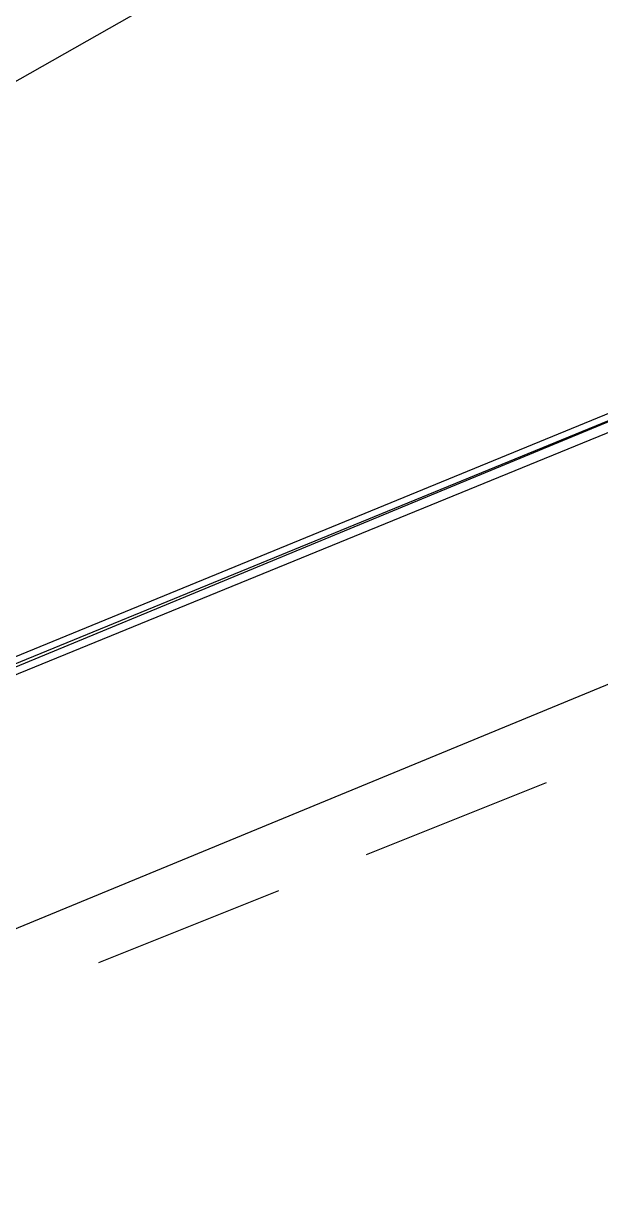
# Model space of a CAD drawing. Header units: feet. Extents: x -84 to 198, y -22 to 181.
# Drawn here: x 46.219 to 47.713, y 144.451 to 147.518 of the extents above; entities that cross this region are included whole.
import ezdxf

# ---------------------------------------------------------------- set-up
doc = ezdxf.new("R2010")
doc.units = ezdxf.units.FT
doc.layers.add('A-AREA-COMUN', color=252, linetype='CONTINUOUS')
doc.layers.add('A-LINEA', color=7, linetype='CONTINUOUS')

msp = doc.modelspace()

# ---------------------------------------------------------------- linework, layer by layer
at = {"layer": 'A-AREA-COMUN'}
msp.add_lwpolyline([(60.88, 154.3822), (56, 152.4089), (50.16, 149.6178), (45.088, 146.7378), (40.08, 143.4133), (39.68, 143.3778), (38.592, 142.5778), (38.528, 142.1689), (37.728, 141.7778), (36.768, 141.7778), (2.592, 149.8489)], dxfattribs=at)
at = {"layer": 'A-LINEA'}
for p, q in [((45.0133, 144.6844), (48.44, 146.0978)), ((45.0133, 144.6844), (48.44, 146.0978)), ((47.5733, 145.5511), (47.1067, 145.3644)), ((47.5733, 145.5511), (47.1067, 145.3644)), ((46.88, 145.2711), (46.4133, 145.0844)), ((46.88, 145.2711), (46.4133, 145.0844))]:
    msp.add_line(p, q, dxfattribs=at)
for points in [[(44.6533, 145.2444), (48.2933, 146.7378), (48.3067, 146.7378), (48.3067, 146.7244), (44.6667, 145.2311), (44.6533, 145.2311), (44.6533, 145.2444)], [(44.6533, 145.2444), (48.2933, 146.7378), (48.3067, 146.7378), (48.3067, 146.7244), (44.6667, 145.2311), (44.6533, 145.2311), (44.6533, 145.2444)], [(44.6667, 145.2178), (48.3067, 146.7244), (48.32, 146.7111), (48.32, 146.6978), (44.6667, 145.2044), (44.6667, 145.2178)], [(44.6667, 145.2178), (48.3067, 146.7244), (48.32, 146.7111), (48.32, 146.6978), (44.6667, 145.2044), (44.6667, 145.2178)]]:
    msp.add_lwpolyline(points, dxfattribs=at)

doc.saveas('drawing.dxf')
